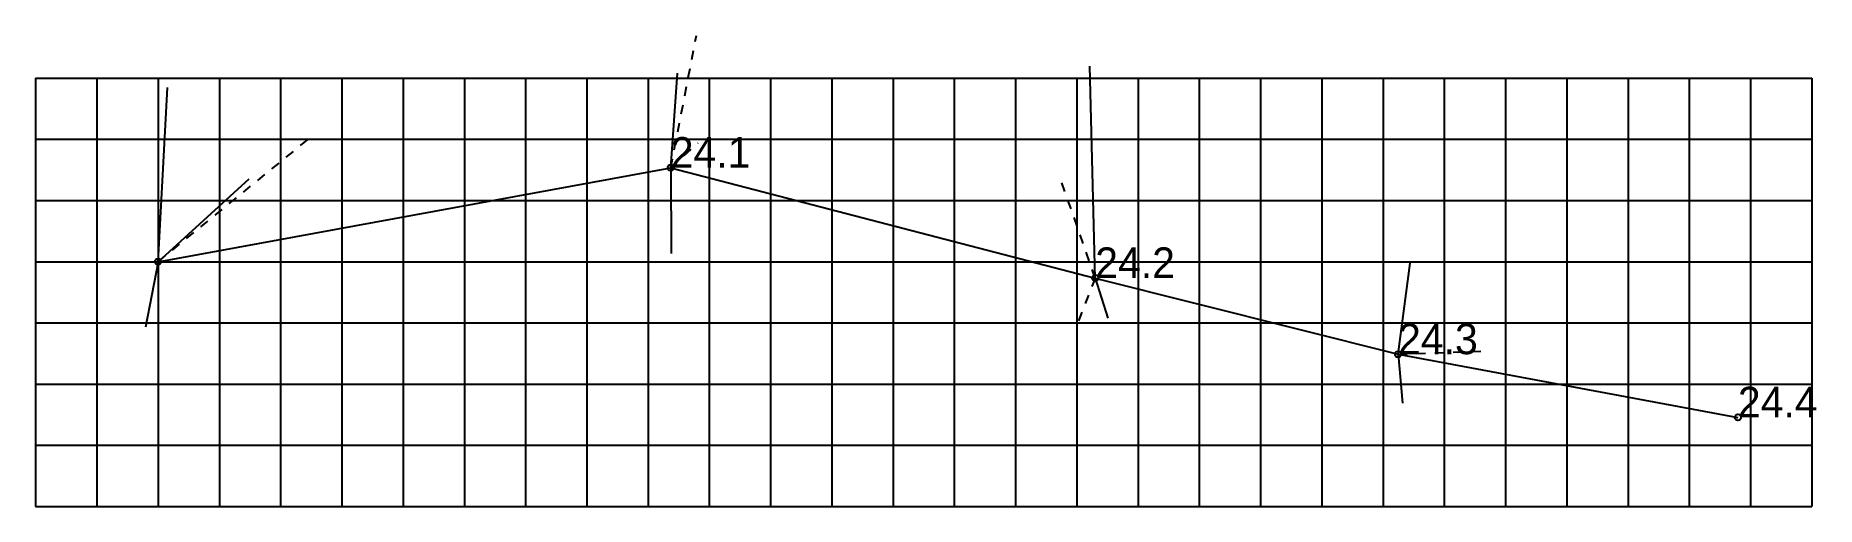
# Model space of a CAD drawing. Header units: millimetres. Extents: x -4 to 54.2, y -8 to 7.4.
import ezdxf

# ---------------------------------------------------------------- set-up
doc = ezdxf.new("R2010")
doc.units = ezdxf.units.MM
doc.linetypes.add('DASH', pattern=[0.6, 0.3, -0.3])

msp = doc.modelspace()

# ---------------------------------------------------------------- linework, layer by layer
at = {"layer": 'Grid', "color": 255}
for p, q in [((-4, 6), (-4, -8)), ((-4, 6), (54, 6)), ((-2, 6), (-2, -8)), ((0, 6), (0, -8)), ((2, 6), (2, -8)), ((4, 6), (4, -8)), ((6, 6), (6, -8)), ((8, 6), (8, -8)), ((10, 6), (10, -8)), ((12, 6), (12, -8)), ((14, 6), (14, -8)), ((16, 6), (16, -8)), ((18, 6), (18, -8)), ((20, 6), (20, -8)), ((22, 6), (22, -8)), ((24, 6), (24, -8)), ((26, 6), (26, -8)), ((28, 6), (28, -8)), ((30, 6), (30, -8)), ((32, 6), (32, -8)), ((34, 6), (34, -8)), ((36, 6), (36, -8)), ((38, 6), (38, -8)), ((40, 6), (40, -8)), ((42, 6), (42, -8)), ((44, 6), (44, -8)), ((46, 6), (46, -8)), ((48, 6), (48, -8)), ((50, 6), (50, -8)), ((52, 6), (52, -8)), ((54, 6), (54, -8)), ((-4, 4), (54, 4)), ((-4, 2), (54, 2)), ((-4, 0), (54, 0)), ((-4, -2), (54, -2)), ((-4, -4), (54, -4)), ((-4, -6), (54, -6)), ((-4, -8), (54, -8))]:
    msp.add_line(p, q, dxfattribs=at)
at = {"layer": 'Shots', "color": 1}
for p, q in [((0, 0), (16.74, 3.07)), ((16.74, 3.07), (30.602, -0.534)), ((0, 0), (0, 0)), ((30.602, -0.534), (40.492, -3.024)), ((40.492, -3.024), (51.588, -5.09))]:
    msp.add_line(p, q, dxfattribs=at)
for centre in [(16.74, 3.07), (0, 0), (30.602, -0.534), (40.492, -3.024), (51.588, -5.09)]:
    msp.add_circle(centre, 0.1, dxfattribs=at)
at = {"layer": 'XSect', "color": 1, "linetype": 'DASH'}
for p, q in [((16.74, 3.07), (17.58, 7.39)), ((0, 0), (4.938, 4.03)), ((16.74, 3.07), (17.636, 3.886)), ((30.602, -0.534), (29.466, 2.722)), ((30.602, -0.534), (29.944, -2.204)), ((40.492, -3.024), (43.238, -2.92))]:
    msp.add_line(p, q, dxfattribs=at)
at = {"layer": 'XSect', "color": 1}
for p, q in [((16.74, 3.07), (16.962, 6.164)), ((30.602, -0.534), (30.43, 6.388)), ((0, 0), (0.306, 5.698)), ((16.74, 3.07), (16.754, 0.268)), ((0, 0), (2.976, 2.706)), ((0, 0), (-0.41, -2.144)), ((30.602, -0.534), (31.014, -1.848)), ((40.492, -3.024), (40.89, -0.052)), ((40.492, -3.024), (40.634, -4.63))]:
    msp.add_line(p, q, dxfattribs=at)

# ---------------------------------------------------------------- texts
at = {"layer": 'Label'}
for s, p in [('24.1', (16.74, 3.07)), ('24.2', (30.602, -0.534)), ('24.3', (40.492, -3.024)), ('24.4', (51.588, -5.09))]:
    msp.add_text(s, height=1, dxfattribs=at).set_placement(p)

doc.saveas('drawing.dxf')
